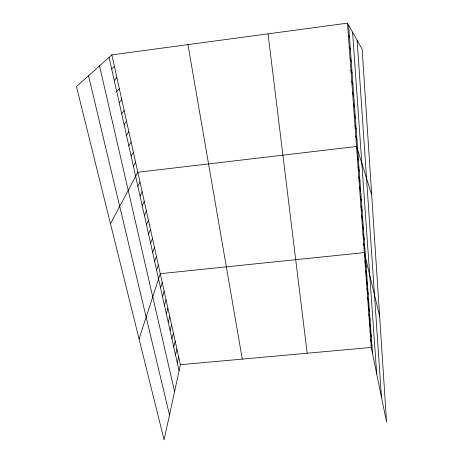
<?xml version="1.0" encoding="UTF-8"?>
<svg xmlns="http://www.w3.org/2000/svg" width="463" height="463" viewBox="0 0 463 463"><rect width="100%" height="100%" fill="white"/><g stroke="black" fill="none" stroke-linecap="round" stroke-linejoin="round"><path stroke-width="0.69" d="M111.861 54.865L180.396 364.705L164.093 439.85L76.453 86.587L111.861 54.865L347.487 23.15L362.159 49.211L386.547 421.99L371.268 347.429L347.487 23.15M177.323 362.946L178.672 356.927M175.546 355.005L176.93 349.05M173.752 346.966L175.17 341.081M171.935 338.829L173.388 333.019M170.095 330.588L171.582 324.852M168.237 322.248L169.753 316.588M166.35 313.798L167.901 308.219M164.44 305.244L166.026 299.746M162.507 296.58L164.128 291.169M160.545 287.807L162.206 282.482M139.062 338.957L160.262 273.685L364.312 252.59L379.625 316.2M156.61 270.178L158.346 265.033M154.636 261.329L156.413 256.282M152.634 252.37L154.451 247.416M150.608 243.295L152.466 238.439M148.554 234.099L150.452 229.341M146.476 224.786L148.415 220.133M144.369 215.347L146.354 210.804M142.234 205.786L144.265 201.359M140.075 196.104L142.147 191.78M137.881 186.282L140 182.086M110.478 223.745L137.824 172.253L356.533 146.493L371.679 194.738M133.408 166.252L135.624 162.299M131.127 156.031L133.39 152.205M128.812 145.666L131.127 141.973M126.468 135.161L128.836 131.602M124.09 124.512L126.509 121.092M121.676 113.707L124.153 110.437M119.234 102.751L121.763 99.632M116.751 91.645L119.338 88.676M114.234 80.377L116.879 77.564M111.681 68.941L114.39 66.296M180.396 364.705L371.268 347.429M348.373 35.188L349.519 37.399M349.241 47.047L350.393 49.437M350.097 58.737L351.255 61.301M350.942 70.254L352.106 72.998M351.776 81.61L352.945 84.521M352.598 92.808L353.773 95.876M353.408 103.845L354.583 107.069M354.207 114.731L355.387 118.106M354.994 125.467L356.18 128.986M355.769 136.053L356.956 139.716M357.291 156.795L358.484 160.73M358.032 166.952L359.236 171.021M358.767 176.982L359.971 181.172M359.496 186.873L360.7 191.184M360.208 196.63L361.418 201.064M360.914 206.266L362.13 210.815M361.615 215.77L362.83 220.434M362.303 225.157L363.519 229.926M362.98 234.417L364.202 239.296M363.652 243.561L364.873 248.538M88.52 75.776L169.504 414.906M364.989 261.774L366.21 266.948M365.648 270.838L366.875 276.11M99.539 65.902L174.574 391.524M366.308 279.785L367.535 285.15M366.956 288.617L368.183 294.074M109.094 57.343L179.071 370.794M367.593 297.339L368.826 302.883M368.224 305.95L369.457 311.582M368.849 314.452L370.082 320.17M369.462 322.85L370.695 328.643M370.076 331.149L371.309 337.018M370.672 339.338L371.905 345.282M187.943 44.627L242.288 359.103M268.036 33.845L307.177 353.228M348.627 25.176L372.501 353.448M352.569 32.178L376.708 373.971M357.135 40.293L381.46 397.173"/></g></svg>
